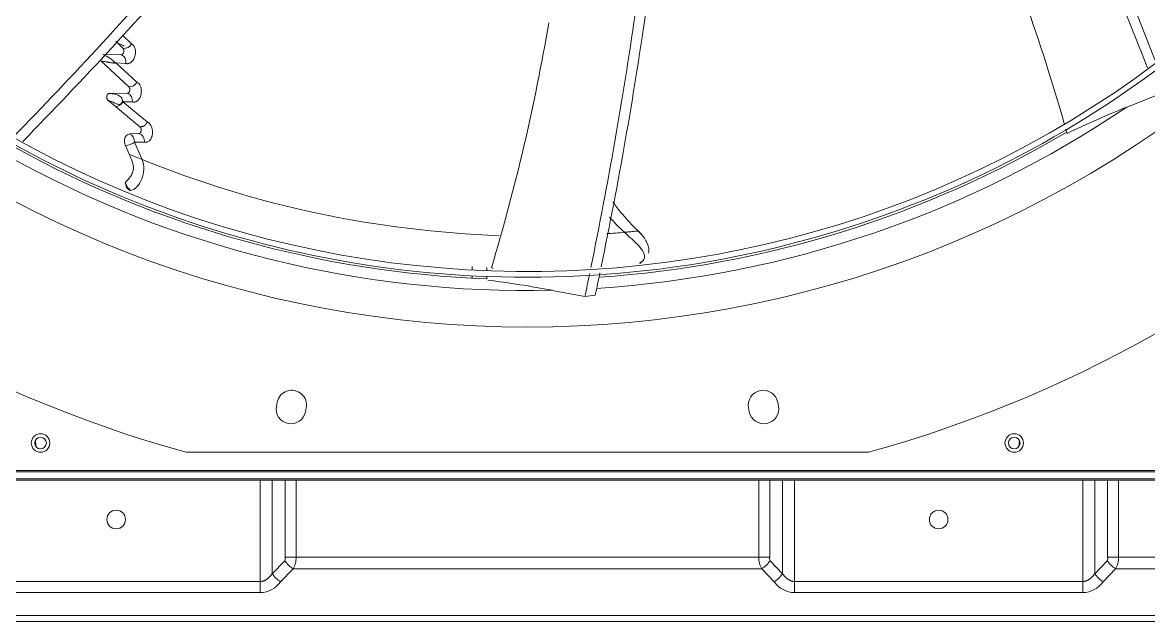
# Model space of a CAD drawing. Header units: millimetres. Extents: x 113490 to 142599, y -20467 to 115.
# Drawn here: x 129887.5 to 130373.1, y -11964.5 to -11706.1 of the extents above; entities that cross this region are included whole.
import ezdxf

# ---------------------------------------------------------------- set-up
doc = ezdxf.new("R2010")
doc.units = ezdxf.units.MM
doc.layers.add('DV3_0', color=7, linetype='Continuous')

msp = doc.modelspace()

# ---------------------------------------------------------------- linework, layer by layer
at = {"layer": 'DV3_0', "color": 7, "linetype": 'Continuous', "lineweight": 15}
for p, q in [((129930.8, -11717.25), (129927.72, -11714.13)), ((129934.52, -11715.25), (129930.65, -11711.49)), ((129933.3, -11733.81), (129921.31, -11722.68)), ((129922.15, -11719.92), (129929.98, -11719.99)), ((129927.66, -11723.51), (129931.91, -11723.7)), ((129936.8, -11731.77), (129927.67, -11723.51)), ((129924.92, -11736.7), (129932.66, -11736.62)), ((130363.78, -11742.58), (130377.12, -11737.2)), ((129927.6, -11742.25), (129924.29, -11739.54)), ((129938.08, -11751.06), (129927.6, -11742.25)), ((129930.73, -11740.27), (129930.69, -11740.05)), ((129941.27, -11748.98), (129930.73, -11740.27)), ((129933.63, -11754.06), (129937.69, -11753.96)), ((129939, -11765.15), (129935.77, -11757.71)), ((129933.43, -11762.82), (129931.82, -11759.14)), ((129931.74, -11775.19), (129931.75, -11775.17)), ((130081.43, -11812.87), (130081.43, -11811.36)), ((130081.43, -11816.37), (130081.43, -11815.37)), ((130115.89, -11821.62), (130130.03, -11824.31)), ((130130.03, -11824.31), (130134.49, -11823.68)), ((129997.29, -11869.88), (129996.96, -11871.55)), ((130213.52, -11871.55), (130213.19, -11869.88)), ((130009.51, -11874.04), (130009.84, -11872.38)), ((130200.63, -11872.38), (130200.96, -11874.04)), ((129893.02, -11886.32), (129893.23, -11888.99)), ((130317.45, -11886.34), (130317.25, -11888.97)), ((130252.41, -11891.49), (129958.06, -11891.49)), ((130602.58, -11899.99), (129608.67, -11899.99)), ((130602.58, -11902.99), (129608.67, -11902.99)), ((129865.68, -11903.49), (129990, -11903.49)), ((129995.16, -11903.49), (129990, -11903.49)), ((129995.16, -11903.49), (130000.69, -11903.49)), ((130005.46, -11903.49), (130000.69, -11903.49)), ((130005.46, -11903.49), (130205.02, -11903.49)), ((130209.79, -11903.49), (130205.02, -11903.49)), ((130209.79, -11903.49), (130215.31, -11903.49)), ((130220.48, -11903.49), (130215.31, -11903.49)), ((130344.8, -11903.49), (130220.48, -11903.49)), ((130349.96, -11903.49), (130344.8, -11903.49)), ((130349.96, -11903.49), (130355.49, -11903.49)), ((130360.26, -11903.49), (130355.49, -11903.49)), ((130360.26, -11903.49), (130445.02, -11903.49)), ((129547.62, -11964.49), (130662.86, -11964.49))]:
    msp.add_line(p, q, dxfattribs=at)
at = {"layer": 'DV3_0', "color": 7, "linetype": 'Continuous', "lineweight": 20}
for p, q in [((130087.74, -11813.15), (130087.74, -11811.7)), ((130090.36, -11812.36), (130090.36, -11811.84)), ((130087.74, -11816.66), (130087.74, -11815.65)), ((130615.84, -11899.39), (129595.6, -11899.39)), ((129990, -11947.25), (129990, -11903.49)), ((129995.16, -11943.87), (129995.16, -11903.49)), ((130000.69, -11903.49), (130000.69, -11936.74)), ((130005.46, -11903.49), (130005.46, -11936.74)), ((130205.02, -11936.74), (130205.02, -11903.49)), ((130209.79, -11936.74), (130209.79, -11903.49)), ((130215.31, -11903.49), (130215.31, -11943.87)), ((130220.48, -11903.49), (130220.48, -11947.25)), ((130344.8, -11903.49), (130344.8, -11947.25)), ((130349.96, -11903.49), (130349.96, -11943.87)), ((130355.49, -11903.49), (130355.49, -11936.74)), ((130360.26, -11903.49), (130360.26, -11936.74)), ((130000.69, -11936.74), (130005.46, -11936.74)), ((130205.02, -11936.74), (130005.46, -11936.74)), ((130209.79, -11936.74), (130205.02, -11936.74)), ((130355.49, -11936.74), (130360.26, -11936.74)), ((130445.02, -11936.74), (130360.26, -11936.74)), ((130000.55, -11938.28), (129995.16, -11943.87)), ((130004.13, -11941.77), (129998.74, -11947.36)), ((130206.35, -11941.77), (130004.13, -11941.77)), ((130211.73, -11947.36), (130206.35, -11941.77)), ((130215.31, -11943.87), (130209.93, -11938.28)), ((130355.35, -11938.28), (130349.96, -11943.87)), ((130358.93, -11941.77), (130353.54, -11947.36)), ((130446.35, -11941.77), (130358.93, -11941.77)), ((129990, -11947.25), (129865.68, -11947.25)), ((129990, -11947.25), (129990, -11952.04)), ((130344.8, -11947.25), (130220.48, -11947.25)), ((130220.48, -11947.25), (130220.48, -11952.04)), ((130344.8, -11947.25), (130344.8, -11952.04)), ((129990, -11952.04), (129865.68, -11952.04)), ((130344.8, -11952.04), (130220.48, -11952.04)), ((129547.62, -11961.85), (130662.86, -11961.85))]:
    msp.add_line(p, q, dxfattribs=at)
at = {"layer": 'DV3_0', "color": 7, "linetype": 'Continuous', "lineweight": 15}
for centre, radius in [((129895.23, -11887.49), 4), ((130315.23, -11887.49), 4), ((129895.23, -11887.49), 2.5), ((130315.23, -11887.49), 2.5), ((129927.84, -11920.49), 4), ((130282.64, -11920.49), 4)]:
    msp.add_circle(centre, radius, dxfattribs=at)
for centre, radius, start, end in [((130105.24, -11359.99), 551.5, 195.4775, 254.5225), ((130105.24, -11359.99), 551.5, 285.4775, 344.5225), ((128658.13, -12384.07), 1840.9, 21.02717, 24.54064), ((128580.86, -12419.24), 1921.39, 21.16348, 24.49317), ((129498.06, -11989.01), 872.25, 15.92715, 23.15375), ((129280.84, -11069), 872.24, 310.5122, 317.77416), ((128508.45, -10413.41), 1921.39, 315.69478, 319.02272), ((128572.55, -10469.09), 1840.9, 315.58647, 319.0689), ((130105.24, -11359.99), 453.5, 225.9915, 315.56), ((130105.24, -11359.99), 456, 270, 315.5611), ((130105.24, -11359.99), 456, 226.2335, 270), ((128250.17, -11426.96), 1921.39, 348.44556, 351.75301), ((128334.2, -11439.15), 1840.9, 348.33271, 351.78205), ((130105.24, -11359.99), 477.5, 226.9802, 313.0198), ((129254.37, -11560.89), 872.25, 343.27776, 350.41393), ((130111.66, -11343.41), 414.13, 243.8682, 244.1867), ((129931.16, -11713.46), 3.81, 264.7001, 331.9048), ((129914.22, -11738.13), 19.86, 47.4041, 66.4859), ((129928.97, -11722.87), 3.05, 344.1564, 70.634), ((129933.59, -11730.27), 3.55, 265.4096, 335.1519), ((129931.62, -11739.65), 3.21, 347.6517, 71.1439), ((129927.77, -11739.05), 3.2, 266.8406, 337.4758), ((129929.28, -11739.51), 1.92, 273.3073, 284.0677), ((129927.31, -11738.63), 3.66, 311.5503, 337.1639), ((129927.83, -11740.23), 2.86, 3.4886, 9.9712), ((129935.17, -11580.93), 159.41, 268.4037, 269.8503), ((130514.95, -12120.93), 407.44, 111.7801, 115.7369), ((130105.24, -11359.99), 457, 273.8842, 300.5991), ((129498.06, -11989.01), 872.25, 15.63642, 15.76533), ((129931.56, -11752.25), 6.9, 272.155, 307.597), ((129931.48, -11752.02), 7.13, 272.7525, 306.9995), ((129931.91, -11757.52), 3.86, 357.1818, 63.5888), ((129936.04, -11585.05), 172.67, 269.9107, 271.3205), ((129936.62, -11757.21), 3.43, 352.2982, 71.7881), ((130105.24, -11359.99), 457, 241.1263, 267.8054), ((130079.86, -11420.07), 372.72, 246.8673, 247.7953), ((130212.99, -11733.14), 86.91, 215.3254, 227.5701), ((130193.72, -11746.22), 68.66, 227.1697, 227.3633), ((130153.71, -11810.12), 0.228, 113.42, 121.4287), ((130152.19, -11806.54), 3.66, 293.0102, 343.8905), ((130153.57, -11808.9), 1.01, 272.8523, 351.7231), ((128250.17, -11426.96), 1921.39, 348.06491, 348.36936), ((128334.2, -11439.15), 1840.9, 347.94302, 348.25074), ((130038.52, -12221.64), 407.44, 79.0531, 83.0099), ((130003.57, -11871.13), 6.4, 348.75, 168.75), ((130206.91, -11871.13), 6.4, 11.25, 191.25), ((130003.24, -11872.79), 6.4, 168.75, 348.75), ((130207.24, -11872.79), 6.4, 191.25, 11.25)]:
    msp.add_arc(centre, radius, start, end, dxfattribs=at)
at = {"layer": 'DV3_0', "color": 7, "linetype": 'Continuous', "lineweight": 20}
for centre, radius, start, end in [((130105.24, -11359.99), 461.75, 273.7025, 304.0494), ((130105.24, -11359.99), 461.75, 240.9755, 271.3224), ((130108.53, -11347.24), 450.99, 247.92, 268.0313), ((130108.53, -11347.24), 450.99, 273.9356, 274.8998), ((129998.9, -11937.36), 1.89, 330.7536, 19.0013), ((129996.13, -11936.97), 9.33, 329.0299, 1.4276), ((130214.35, -11936.97), 9.33, 178.573, 210.9695), ((130211.58, -11937.36), 1.89, 160.9993, 209.2458), ((130353.7, -11937.36), 1.89, 330.7536, 19.0013), ((130350.93, -11936.97), 9.33, 329.0299, 1.4276), ((129989.75, -11941.05), 10.99, 271.315, 324.9258), ((130220.73, -11941.05), 10.99, 215.0741, 268.685), ((130344.55, -11941.05), 10.99, 271.315, 324.9259)]:
    msp.add_arc(centre, radius, start, end, dxfattribs=at)
at = {"layer": 'DV3_0', "color": 7, "linetype": 'Continuous', "lineweight": 15}
for centre, major_axis, start_param, end_param in [((130004.13, -11938.28), (-4.49, 4.33), 1.144952, 1.969202), ((130206.35, -11938.28), (4.49, 4.33), 4.313983, 5.138233), ((130358.93, -11938.28), (-4.49, 4.33), 1.144952, 1.969202), ((129998.74, -11943.87), (-4.49, 4.33), 1.144952, 1.969202), ((130211.73, -11943.87), (4.49, 4.33), 4.313983, 5.138233), ((130353.54, -11943.87), (-4.49, 4.33), 1.144952, 1.969202)]:
    msp.add_ellipse(centre, major_axis=major_axis, ratio=0.436952, start_param=start_param, end_param=end_param, dxfattribs=at)
for points, knots in [([(129929.98, -11719.99), (129930.01, -11719.99), (129930.07, -11719.99), (129930.16, -11719.98), (129930.24, -11719.95), (129930.36, -11719.91), (129930.5, -11719.83), (129930.67, -11719.69), (129930.83, -11719.51), (129931.01, -11719.22), (129931.13, -11718.87), (129931.18, -11718.5), (129931.19, -11718.24), (129931.16, -11718.01), (129931.11, -11717.79), (129931.04, -11717.59), (129930.93, -11717.4), (129930.85, -11717.3), (129930.8, -11717.25)], [0, 0, 0, 0, 0.028865, 0.057593, 0.086401, 0.115506, 0.180051, 0.24602, 0.317149, 0.389669, 0.54238, 0.617783, 0.692725, 0.753316, 0.813034, 0.877032, 0.938756, 1, 1, 1, 1]), ([(129931.91, -11723.7), (129932.07, -11723.74), (129932.38, -11723.83), (129932.84, -11723.84), (129933.27, -11723.76), (129933.66, -11723.61), (129934.01, -11723.43), (129934.67, -11722.96), (129935.52, -11721.91), (129936.06, -11720.37), (129936.21, -11719.01), (129936.15, -11717.91), (129935.86, -11716.84), (129935.34, -11715.86), (129934.8, -11715.46), (129934.52, -11715.25)], [0, 0, 0, 0, 0.047977, 0.092913, 0.135078, 0.174462, 0.21082, 0.244022, 0.394681, 0.549502, 0.632018, 0.719836, 0.811103, 0.904292, 1, 1, 1, 1]), ([(129927.66, -11723.51), (129927.62, -11723.52), (129927.53, -11723.53), (129927.38, -11723.55), (129927.21, -11723.55), (129927.04, -11723.55), (129926.85, -11723.55), (129926.64, -11723.53), (129926.42, -11723.51), (129926.15, -11723.47), (129925.82, -11723.43), (129925.44, -11723.36), (129925.06, -11723.29), (129924.69, -11723.22), (129924.32, -11723.15), (129923.94, -11723.09), (129923.57, -11723.03), (129923.19, -11722.97), (129922.84, -11722.92), (129922.49, -11722.88), (129922.17, -11722.83), (129921.86, -11722.78), (129921.57, -11722.73), (129921.4, -11722.7), (129921.31, -11722.68)], [0, 0, 0, 0, 0.023147, 0.048122, 0.074981, 0.103775, 0.13455, 0.167345, 0.202197, 0.239143, 0.297616, 0.356815, 0.416747, 0.471644, 0.527021, 0.583085, 0.63987, 0.694718, 0.747914, 0.799756, 0.850555, 0.900636, 0.950333, 1, 1, 1, 1]), ([(129932.66, -11736.62), (129932.69, -11736.61), (129932.75, -11736.61), (129932.84, -11736.59), (129932.92, -11736.57), (129933.04, -11736.52), (129933.18, -11736.43), (129933.34, -11736.28), (129933.48, -11736.09), (129933.64, -11735.77), (129933.74, -11735.41), (129933.76, -11735.03), (129933.74, -11734.76), (129933.7, -11734.52), (129933.63, -11734.31), (129933.54, -11734.12), (129933.43, -11733.95), (129933.35, -11733.86), (129933.3, -11733.81)], [0, 0, 0, 0, 0.029616, 0.059226, 0.08909, 0.119465, 0.183347, 0.248712, 0.319828, 0.392571, 0.547826, 0.625223, 0.702226, 0.763016, 0.82292, 0.883392, 0.941921, 1, 1, 1, 1]), ([(129934.76, -11740.34), (129934.91, -11740.37), (129935.2, -11740.45), (129935.63, -11740.45), (129936.05, -11740.37), (129936.44, -11740.22), (129936.79, -11740.02), (129937.44, -11739.51), (129938.24, -11738.39), (129938.67, -11736.81), (129938.73, -11735.47), (129938.62, -11734.42), (129938.28, -11733.35), (129937.69, -11732.36), (129937.11, -11731.97), (129936.8, -11731.77)], [0, 0, 0, 0, 0.04381, 0.08609, 0.127028, 0.166816, 0.205447, 0.242833, 0.392665, 0.553217, 0.628415, 0.712622, 0.803628, 0.899436, 1, 1, 1, 1]), ([(129924.92, -11736.7), (129924.71, -11736.7), (129924.48, -11736.79), (129924.08, -11737.14), (129923.91, -11737.4), (129923.77, -11737.91), (129923.75, -11738.1), (129923.75, -11738.47), (129923.78, -11738.66), (129923.88, -11738.98), (129923.94, -11739.1), (129924.08, -11739.33), (129924.17, -11739.44), (129924.29, -11739.54)], [0, 0, 0, 0, 0.25, 0.25, 0.5, 0.5, 0.625, 0.625, 0.75, 0.75, 0.875, 0.875, 1, 1, 1, 1]), ([(129930.65, -11739.73), (129930.52, -11738.99), (129930.09, -11738.39), (129929.3, -11737.75), (129929.02, -11737.58), (129928.43, -11737.3), (129928.13, -11737.19), (129927.53, -11737.02), (129927.23, -11736.96), (129926.67, -11736.86), (129926.4, -11736.83), (129925.64, -11736.75), (129925.21, -11736.73), (129924.92, -11736.7)], [0, 0, 0, 0, 0.25, 0.25, 0.375, 0.375, 0.5, 0.5, 0.625, 0.625, 0.75, 0.75, 1, 1, 1, 1]), ([(129924.29, -11739.54), (129924.56, -11739.67), (129924.89, -11739.81), (129925.64, -11740.12), (129926.06, -11740.3), (129926.74, -11740.6), (129926.97, -11740.71), (129927.45, -11740.92), (129927.7, -11741.02), (129928.19, -11741.21), (129928.43, -11741.3), (129928.91, -11741.41), (129929.15, -11741.44), (129929.39, -11741.43)], [0, 0, 0, 0, 0.25, 0.25, 0.5, 0.5, 0.625, 0.625, 0.75, 0.75, 0.875, 0.875, 1, 1, 1, 1]), ([(129937.69, -11753.96), (129937.72, -11753.95), (129937.78, -11753.95), (129937.87, -11753.93), (129937.95, -11753.9), (129938.06, -11753.85), (129938.2, -11753.76), (129938.34, -11753.6), (129938.47, -11753.4), (129938.6, -11753.07), (129938.67, -11752.69), (129938.66, -11752.28), (129938.61, -11752), (129938.54, -11751.75), (129938.45, -11751.54), (129938.34, -11751.36), (129938.22, -11751.19), (129938.13, -11751.11), (129938.08, -11751.06)], [0, 0, 0, 0, 0.028889, 0.057627, 0.086479, 0.11571, 0.177534, 0.240964, 0.311146, 0.383316, 0.541481, 0.622894, 0.703916, 0.766967, 0.829357, 0.88782, 0.94427, 1, 1, 1, 1]), ([(129941.27, -11748.98), (129941.25, -11749.02), (129941.22, -11749.11), (129941.15, -11749.23), (129941.08, -11749.36), (129941.01, -11749.48), (129940.94, -11749.6), (129940.86, -11749.71), (129940.78, -11749.81), (129940.7, -11749.92), (129940.61, -11750.01), (129940.53, -11750.11), (129940.44, -11750.2), (129940.35, -11750.28), (129940.27, -11750.36), (129940.18, -11750.43), (129940.09, -11750.5), (129940.01, -11750.56), (129939.92, -11750.62), (129939.83, -11750.67), (129939.69, -11750.76), (129939.48, -11750.86), (129939.22, -11750.97), (129938.94, -11751.04), (129938.66, -11751.09), (129938.37, -11751.1), (129938.18, -11751.08), (129938.08, -11751.06)], [0, 0, 0, 0, 0.032912, 0.064981, 0.096285, 0.126892, 0.156857, 0.186228, 0.215044, 0.243338, 0.271135, 0.298459, 0.325328, 0.351757, 0.377759, 0.403345, 0.428524, 0.453304, 0.477693, 0.501697, 0.525318, 0.596178, 0.669736, 0.746463, 0.826774, 0.911102, 1, 1, 1, 1]), ([(129940.02, -11757.67), (129940.11, -11757.69), (129940.29, -11757.74), (129940.67, -11757.77), (129941.39, -11757.7), (129942.4, -11757.06), (129943.29, -11755.59), (129943.58, -11753.95), (129943.51, -11752.57), (129943.3, -11751.53), (129942.88, -11750.49), (129942.21, -11749.52), (129941.59, -11749.16), (129941.27, -11748.98)], [0, 0, 0, 0, 0.026817, 0.053618, 0.111712, 0.23804, 0.384925, 0.553802, 0.628786, 0.712612, 0.80339, 0.89919, 1, 1, 1, 1]), ([(129931.82, -11759.14), (129931.79, -11759.06), (129931.66, -11758.74), (129931.4, -11757.84), (129931.39, -11756.62), (129931.75, -11755.51), (129932.23, -11754.8), (129932.87, -11754.27), (129933.37, -11754.13), (129933.63, -11754.06)], [0, 0, 0, 0, 0.040312, 0.156894, 0.426143, 0.570564, 0.710966, 0.853069, 1, 1, 1, 1]), ([(129933.43, -11762.82), (129933.53, -11763.05), (129933.75, -11763.53), (129934.15, -11764.43), (129934.56, -11765.42), (129934.94, -11766.48), (129935.18, -11767.37), (129935.3, -11768.16), (129935.34, -11768.77), (129935.3, -11769.4), (129935.19, -11770.06), (129934.97, -11770.77), (129934.63, -11771.54), (129934.2, -11772.25), (129933.8, -11772.81), (129933.49, -11773.2), (129933.24, -11773.5), (129932.99, -11773.78), (129932.75, -11774.05), (129932.51, -11774.3), (129932.29, -11774.54), (129932.09, -11774.76), (129931.9, -11774.98), (129931.8, -11775.1), (129931.75, -11775.17)], [0, 0, 0, 0, 0.040083, 0.086012, 0.159758, 0.214033, 0.27101, 0.312119, 0.349588, 0.378327, 0.427679, 0.47581, 0.526674, 0.604064, 0.662938, 0.69739, 0.732612, 0.768589, 0.805305, 0.842753, 0.880931, 0.919848, 0.959525, 1, 1, 1, 1]), ([(129939, -11765.15), (129939.6, -11766.47), (129939.83, -11767.95), (129939.72, -11770.92), (129939.38, -11772.41), (129938.29, -11775.07), (129937.53, -11776.24), (129935.81, -11777.95), (129934.85, -11778.49), (129933.93, -11778.58)], [0, 0, 0, 0, 0.25, 0.25, 0.5, 0.5, 0.75, 0.75, 1, 1, 1, 1]), ([(129931.74, -11775.19), (129931.74, -11775.19), (129931.74, -11775.2), (129931.75, -11775.23), (129931.76, -11775.26), (129931.77, -11775.29), (129931.8, -11775.34), (129931.83, -11775.4), (129931.89, -11775.49), (129931.98, -11775.61), (129932.09, -11775.76), (129932.18, -11775.86), (129932.23, -11775.92)], [0, 0, 0, 0, 0.045211, 0.094001, 0.147086, 0.205077, 0.268519, 0.337915, 0.463969, 0.614861, 0.787551, 1, 1, 1, 1]), ([(129933.93, -11778.58), (129933.86, -11778.55), (129933.73, -11778.49), (129933.53, -11778.39), (129933.35, -11778.27), (129933.17, -11778.14), (129933, -11777.99), (129932.84, -11777.83), (129932.7, -11777.67), (129932.52, -11777.41), (129932.32, -11777.07), (129932.14, -11776.61), (129932.01, -11776.13), (129931.88, -11775.65), (129931.79, -11775.33), (129931.75, -11775.17)], [0, 0, 0, 0, 0.053269, 0.106492, 0.159506, 0.21227, 0.264868, 0.317343, 0.369492, 0.421041, 0.535657, 0.650611, 0.76611, 0.881911, 1, 1, 1, 1]), ([(129933.78, -11777.99), (129933.73, -11777.97), (129933.63, -11777.92), (129933.48, -11777.84), (129933.34, -11777.75), (129933.21, -11777.66), (129933.09, -11777.57), (129932.94, -11777.43), (129932.77, -11777.24), (129932.57, -11776.91), (129932.38, -11776.47), (129932.28, -11776.11), (129932.23, -11775.92)], [0, 0, 0, 0, 0.065734, 0.129186, 0.19042, 0.249586, 0.306916, 0.362726, 0.475472, 0.588217, 0.784674, 1, 1, 1, 1]), ([(129933.93, -11778.58), (129933.84, -11778.58), (129933.77, -11778.51), (129933.71, -11778.28), (129933.73, -11778.13), (129933.78, -11777.99)], [0, 0, 0, 0, 0.5, 0.5, 1, 1, 1, 1]), ([(130153.08, -11796.03), (130153.08, -11796.03), (130153.07, -11796.03), (130152.97, -11796.03), (130152.69, -11796.05), (130152.16, -11796.1), (130151.6, -11796.16), (130150.83, -11796.23), (130149.89, -11796.32), (130148.68, -11796.43), (130147.64, -11796.52), (130147.05, -11796.58)], [0.4353687, 0.4353687, 0.4353687, 0.4353687, 0.4372935, 0.4998211, 0.6248762, 0.6874038, 0.7499313, 0.8124589, 0.8749865, 0.937514, 1, 1, 1, 1]), ([(130155.71, -11807.55), (130155.87, -11806.78), (130155.69, -11805.94), (130154.77, -11804.16), (130154.04, -11803.23), (130152.29, -11801.35), (130151.27, -11800.39), (130149.21, -11798.52), (130148.16, -11797.6), (130147.22, -11796.73)], [0, 0, 0, 0, 0.25, 0.25, 0.5, 0.5, 0.75, 0.75, 1, 1, 1, 1]), ([(130157.45, -11805.56), (130157.53, -11805.22), (130157.72, -11804.34), (130157.38, -11802.48), (130156.18, -11799.39), (130154.41, -11797.44), (130153.02, -11795.97)], [0, 0, 0, 0, 0.107288, 0.324774, 0.551743, 1, 1, 1, 1])]:
    msp.add_open_spline(points, degree=3, knots=knots, dxfattribs=at)
msp.add_open_spline([(130140.67, -11789.99), (130142.64, -11792.27), (130144.76, -11794.47), (130147.05, -11796.58)], degree=3, dxfattribs=at)
at = {"layer": 'DV3_0', "color": 7, "linetype": 'Continuous', "lineweight": 20}
for points, knots in [([(129995.16, -11943.87), (129995.1, -11943.97), (129994.96, -11944.15), (129994.76, -11944.41), (129994.57, -11944.65), (129994.37, -11944.88), (129994.18, -11945.09), (129993.99, -11945.28), (129993.8, -11945.47), (129993.62, -11945.64), (129993.44, -11945.8), (129993.26, -11945.95), (129993.09, -11946.09), (129992.92, -11946.21), (129992.75, -11946.33), (129992.58, -11946.44), (129992.42, -11946.54), (129992.26, -11946.64), (129992.1, -11946.72), (129991.94, -11946.8), (129991.78, -11946.87), (129991.63, -11946.93), (129991.48, -11946.99), (129991.32, -11947.04), (129991.17, -11947.09), (129991.02, -11947.13), (129990.88, -11947.16), (129990.73, -11947.19), (129990.58, -11947.21), (129990.44, -11947.23), (129990.29, -11947.24), (129990.15, -11947.25), (129990.05, -11947.25), (129990, -11947.25)], [0, 0, 0, 0, 0.049764, 0.097517, 0.143364, 0.187409, 0.229756, 0.270506, 0.309759, 0.347611, 0.384155, 0.419479, 0.453668, 0.486804, 0.518962, 0.550217, 0.580639, 0.610293, 0.639243, 0.667548, 0.695267, 0.722453, 0.749159, 0.775436, 0.80133, 0.82689, 0.85216, 0.877183, 0.902004, 0.92666, 0.951207, 0.975655, 1, 1, 1, 1]), ([(130220.48, -11947.25), (130220.43, -11947.25), (130220.33, -11947.25), (130220.19, -11947.24), (130220.04, -11947.23), (130219.89, -11947.21), (130219.75, -11947.19), (130219.6, -11947.16), (130219.45, -11947.13), (130219.3, -11947.09), (130219.15, -11947.04), (130219, -11946.99), (130218.85, -11946.93), (130218.7, -11946.87), (130218.54, -11946.8), (130218.38, -11946.72), (130218.22, -11946.64), (130218.06, -11946.54), (130217.9, -11946.44), (130217.73, -11946.33), (130217.56, -11946.21), (130217.39, -11946.09), (130217.22, -11945.95), (130217.04, -11945.8), (130216.86, -11945.64), (130216.68, -11945.47), (130216.49, -11945.28), (130216.3, -11945.09), (130216.11, -11944.88), (130215.91, -11944.65), (130215.71, -11944.41), (130215.51, -11944.15), (130215.38, -11943.97), (130215.31, -11943.87)], [0, 0, 0, 0, 0.024412, 0.048868, 0.073402, 0.098058, 0.122875, 0.147897, 0.173164, 0.198721, 0.224613, 0.250887, 0.277591, 0.304775, 0.332491, 0.360794, 0.389741, 0.419393, 0.449811, 0.481063, 0.513218, 0.54635, 0.580536, 0.615856, 0.652395, 0.690243, 0.729491, 0.770236, 0.812578, 0.856615, 0.902458, 0.950192, 1, 1, 1, 1]), ([(130349.96, -11943.87), (130349.9, -11943.97), (130349.76, -11944.15), (130349.56, -11944.41), (130349.37, -11944.65), (130349.17, -11944.88), (130348.98, -11945.09), (130348.79, -11945.28), (130348.6, -11945.47), (130348.42, -11945.64), (130348.24, -11945.8), (130348.06, -11945.95), (130347.89, -11946.09), (130347.72, -11946.21), (130347.55, -11946.33), (130347.38, -11946.44), (130347.22, -11946.54), (130347.06, -11946.64), (130346.9, -11946.72), (130346.74, -11946.8), (130346.58, -11946.87), (130346.43, -11946.93), (130346.28, -11946.99), (130346.12, -11947.04), (130345.97, -11947.09), (130345.83, -11947.13), (130345.68, -11947.16), (130345.53, -11947.19), (130345.38, -11947.21), (130345.24, -11947.23), (130345.09, -11947.24), (130344.95, -11947.25), (130344.85, -11947.25), (130344.8, -11947.25)], [0, 0, 0, 0, 0.049761, 0.097511, 0.143355, 0.187397, 0.229741, 0.27049, 0.309741, 0.347591, 0.384133, 0.419456, 0.453643, 0.486777, 0.518934, 0.550188, 0.580608, 0.610261, 0.63921, 0.667514, 0.695232, 0.722417, 0.749122, 0.775397, 0.801291, 0.826849, 0.852118, 0.87714, 0.901959, 0.926615, 0.951152, 0.975613, 1, 1, 1, 1])]:
    msp.add_open_spline(points, degree=3, knots=knots, dxfattribs=at)

doc.saveas('drawing.dxf')
